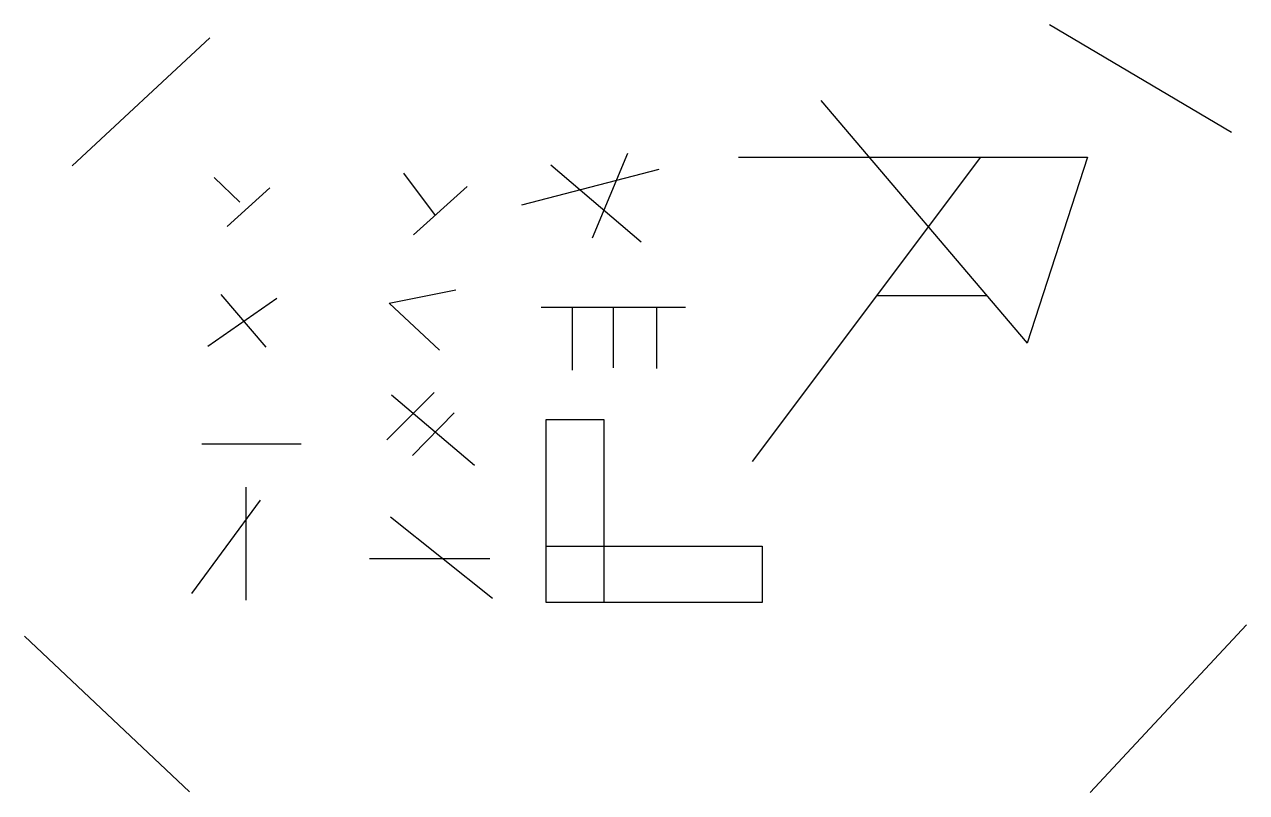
# Model space of a CAD drawing. Header units: millimetres. Extents: x -134 to 383, y -220 to 104.
import ezdxf

# ---------------------------------------------------------------- set-up
doc = ezdxf.new("R2010")
doc.units = ezdxf.units.MM
doc.layers.add('Sketch', color=7, linetype='CONTINUOUS')

msp = doc.modelspace()

# ---------------------------------------------------------------- linework, layer by layer
at = {"layer": 'Sketch'}
for p, q in [((299.467, 104.468), (376.394, 58.909)), ((-55.6701, 98.8665), (-113.926, 44.7184)), ((202.742, 72.2435), (289.984, -30.3733)), ((106.08, 14.2097), (121.08, 50.0121)), ((167.834, 48.3081), (315.517, 48.3081)), ((173.874, -80.3394), (270.338, 48.3081)), ((315.517, 48.3081), (289.984, -30.3733)), ((26.1728, 41.6049), (39.5413, 23.7042)), ((76.2033, 28.0986), (134.29, 43.222)), ((88.549, 45.0739), (126.759, 12.4813)), ((-53.8272, 39.6914), (-43.0247, 29.2593)), ((-48.3951, 18.9506), (-30.2469, 35.3086)), ((30.4152, 15.425), (53.0682, 35.9759)), ((-51.0534, -9.6933), (-32.0411, -32.1007)), ((20.1338, -13.4045), (48.2819, -7.7255)), ((272.945, -10.3319), (226.367, -10.3319)), ((-56.4855, -31.5452), (-27.3497, -11.2983)), ((20.1338, -13.4045), (41.3684, -33.281)), ((84.4425, -15.1403), (145.439, -15.1403)), ((97.4935, -15.1403), (97.4935, -41.7918)), ((114.941, -15.1403), (114.941, -40.8302)), ((133.212, -15.1403), (133.212, -41.1049)), ((19.1467, -71.2106), (39.1467, -51.1489)), ((21.122, -52.26), (56.2455, -82.0131)), ((30.0109, -77.8155), (47.6652, -59.7908)), ((86.5641, -139.998), (86.5641, -62.6959)), ((86.5641, -62.6959), (110.949, -62.6959)), ((110.949, -62.6959), (110.949, -139.998)), ((-59.1375, -72.938), (-41.6066, -72.938)), ((-59.1375, -72.938), (-17.0387, -72.938)), ((-40.4612, -91.2478), (-40.4612, -139.069)), ((-63.2814, -136.217), (-34.2528, -96.785)), ((20.784, -103.832), (63.9074, -138.23)), ((86.5641, -139.998), (86.5641, -116.274)), ((86.5641, -116.274), (177.921, -116.274)), ((177.921, -116.274), (177.921, -139.998)), ((11.8909, -121.451), (62.7328, -121.451)), ((110.949, -139.998), (86.5641, -139.998)), ((177.921, -139.998), (86.5641, -139.998)), ((316.645, -220.421), (382.743, -149.468)), ((-64.2591, -220.047), (-134.092, -154.323))]:
    msp.add_line(p, q, dxfattribs=at)

doc.saveas('drawing.dxf')
